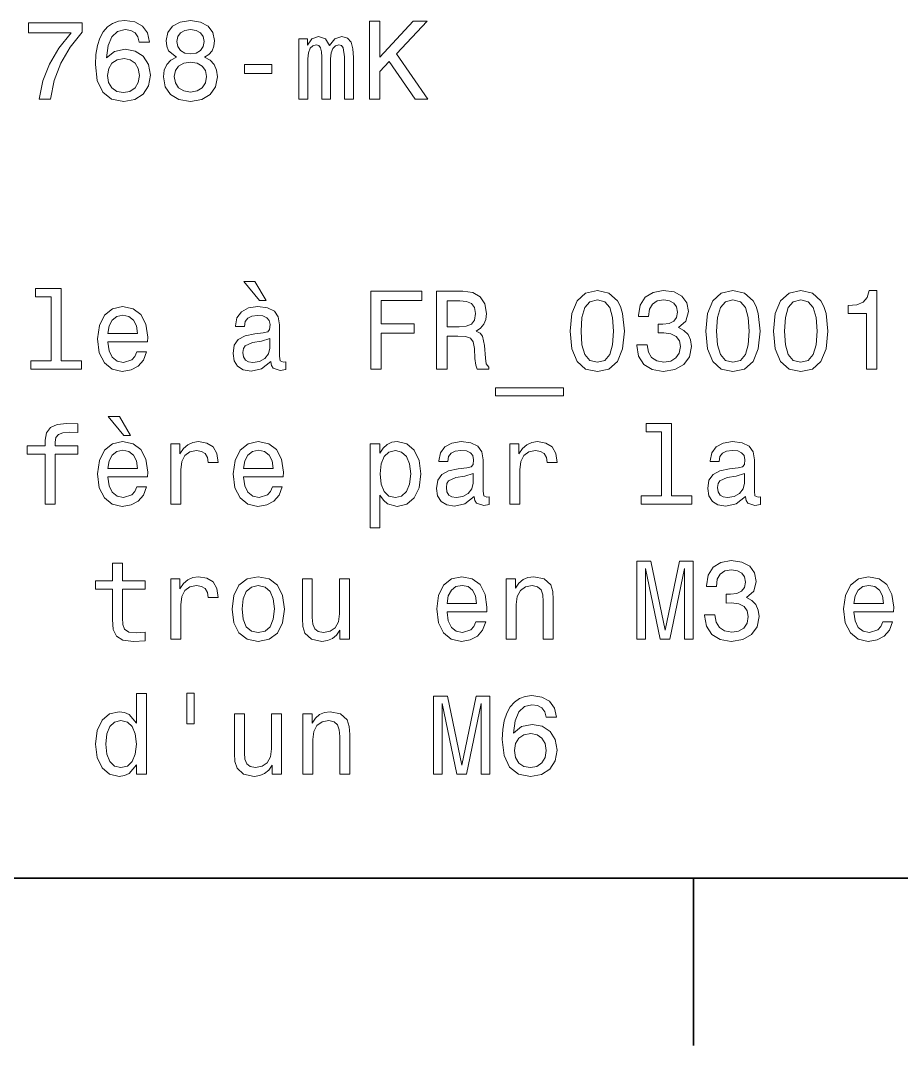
# Model space of a CAD drawing. Extents: x 0 to 297, y 0 to 210.
# Drawn here: x 44.17 to 83.61, y 2.5 to 48.41 of the extents above; entities that cross this region are included whole.
import ezdxf

# ---------------------------------------------------------------- set-up
doc = ezdxf.new("R2010")
doc.units = 0

msp = doc.modelspace()

# ---------------------------------------------------------------- linework, layer by layer
at = {"color": 7, "lineweight": 35}
msp.add_line((10, 10), (287, 10), dxfattribs=at)
at = {"color": 7, "lineweight": 35, "ltscale": 0.1875}
msp.add_line((74.300003, 10), (74.300003, 2.5), dxfattribs=at)
at = {"color": 7, "lineweight": 13}
for points in [[(45.00703, 44.880249), (45.516399, 44.880249), (45.682823, 45.712383), (45.97533, 46.48904), (46.388878, 47.21022), (46.928501, 47.886013), (46.928501, 48.3046), (44.527924, 48.3046), (44.527924, 47.845665), (46.444351, 47.845665), (45.889595, 47.164833), (45.471008, 46.453735), (45.178501, 45.69725)], [(49.954437, 47.437164), (49.858616, 47.845665), (49.636715, 48.148262), (49.293774, 48.339905), (48.849972, 48.405464), (48.552422, 48.370163), (48.295216, 48.274342), (48.068272, 48.118), (47.876629, 47.896099), (47.72533, 47.618721), (47.61438, 47.280827), (47.543774, 46.882412), (47.523602, 46.433563), (47.604294, 45.717426), (47.85141, 45.197971), (48.249828, 44.885292), (48.794495, 44.779385), (49.283688, 44.870163), (49.656887, 45.107193), (49.89896, 45.480392), (49.984695, 45.954456), (49.89896, 46.433563), (49.666973, 46.80172), (49.308903, 47.033707), (48.865101, 47.114399), (48.385994, 47.013535), (48.027924, 46.72607), (48.103573, 47.280827), (48.264957, 47.679241), (48.512074, 47.916271), (48.855015, 47.996964), (49.107174, 47.956619), (49.298817, 47.850712), (49.4249, 47.674198), (49.490459, 47.437164)], [(51.154724, 46.766415), (50.897522, 46.625206), (50.721008, 46.42852), (50.610058, 46.1814), (50.574753, 45.88385), (50.655445, 45.435005), (50.887432, 45.087021), (51.265675, 44.86512), (51.780087, 44.779385), (52.289452, 44.86512), (52.667694, 45.087021), (52.899681, 45.435005), (52.985416, 45.88385), (52.945072, 46.1814), (52.839165, 46.42852), (52.657608, 46.625206), (52.405445, 46.766415), (52.607174, 46.887455), (52.748386, 47.053879), (52.834118, 47.255608), (52.86438, 47.502728), (52.783688, 47.860798), (52.571873, 48.148262), (52.228931, 48.334862), (51.780087, 48.405464), (51.326195, 48.334862), (50.983253, 48.148262), (50.766396, 47.860798), (50.690746, 47.502728), (50.715965, 47.255608), (50.801701, 47.053879)], [(59.79377, 44.880249), (60.257748, 44.880249), (60.257748, 46.125927), (60.671291, 46.569729), (61.846363, 44.880249), (62.411205, 44.880249), (60.999104, 46.907627), (62.370861, 48.380249), (61.755589, 48.380249), (60.257748, 46.761372), (60.257748, 48.380249), (59.79377, 48.380249)], [(51.169853, 47.462383), (51.210201, 47.684284), (51.331238, 47.855755), (51.522881, 47.961662), (51.780087, 48.002007), (52.032246, 47.961662), (52.223888, 47.855755), (52.344925, 47.684284), (52.390316, 47.462383), (52.344925, 47.235435), (52.223888, 47.058922), (52.032246, 46.942928), (51.780087, 46.907627), (51.522881, 46.947971), (51.331238, 47.058922), (51.210201, 47.235435)], [(56.631668, 44.880249), (57.040169, 44.880249), (57.040169, 46.690769), (57.065388, 46.9631), (57.141033, 47.159786), (57.257027, 47.275784), (57.408325, 47.321171), (57.529362, 47.280827), (57.610054, 47.179962), (57.650402, 47.008492), (57.665531, 46.781548), (57.665531, 44.880249), (58.048817, 44.880249), (58.048817, 46.690769), (58.074032, 46.958057), (58.149681, 47.154743), (58.270718, 47.275784), (58.422012, 47.321171), (58.543053, 47.280827), (58.623745, 47.179962), (58.674175, 46.781548), (58.674175, 44.880249), (59.082676, 44.880249), (59.082676, 46.751286), (59.057461, 47.139614), (58.976768, 47.437164), (58.815388, 47.618721), (58.553139, 47.684284), (58.245502, 47.58342), (58.008469, 47.290913), (57.821869, 47.578377), (57.50919, 47.684284), (57.221725, 47.58342), (57.02504, 47.300999), (57.02504, 47.588463), (56.631668, 47.588463)], [(49.495502, 45.949413), (49.440029, 45.631691), (49.298817, 45.389614), (49.071873, 45.228233), (48.789452, 45.177799), (48.491901, 45.228233), (48.264957, 45.384571), (48.118702, 45.626648), (48.073315, 45.94437), (48.123745, 46.25705), (48.264957, 46.494083), (48.496944, 46.645378), (48.809624, 46.700855), (49.081959, 46.645378), (49.298817, 46.499126), (49.440029, 46.262093)], [(51.058903, 45.893936), (51.104294, 46.161228), (51.250546, 46.362957), (51.477493, 46.494083), (51.780087, 46.539471), (52.077637, 46.494083), (52.304581, 46.362957), (52.450836, 46.161228), (52.501266, 45.893936), (52.450836, 45.606472), (52.304581, 45.389614), (52.077637, 45.248405), (51.780087, 45.203014), (51.477493, 45.248405), (51.250546, 45.389614), (51.104294, 45.606472)], [(54.205875, 46.035149), (55.426338, 46.035149), (55.426338, 46.433563), (54.205875, 46.433563)], [(45.546658, 36.034424), (45.546658, 33.159786), (44.633835, 33.159786), (44.633835, 32.786587), (46.898243, 32.786587), (46.898243, 33.159786), (45.990463, 33.159786), (45.990463, 36.407623), (44.850693, 36.407623), (44.850693, 36.034424)], [(55.174175, 35.862957), (54.669853, 36.720303), (54.175617, 36.720303), (54.876625, 35.862957)], [(59.85429, 32.786587), (60.323311, 32.786587), (60.323311, 34.395378), (61.795933, 34.395378), (61.795933, 34.813965), (60.323311, 34.813965), (60.323311, 35.862957), (62.133827, 35.862957), (62.133827, 36.286587), (59.85429, 36.286587)], [(62.799534, 32.786587), (63.268555, 32.786587), (63.268555, 34.264252), (63.747662, 34.264252), (64.100685, 34.249123), (64.322586, 34.178516), (64.443626, 34.012093), (64.494057, 33.714542), (64.519272, 33.260651), (64.54953, 32.9631), (64.610054, 32.786587), (65.139587, 32.786587), (65.139587, 32.882408), (65.023598, 33.023617), (64.983253, 33.285866), (64.947952, 33.850708), (64.862213, 34.269295), (64.746216, 34.400421), (64.564667, 34.496243), (64.766388, 34.622322), (64.907608, 34.798836), (64.998383, 35.020737), (65.028641, 35.288029), (64.958038, 35.711658), (64.756302, 36.029381), (64.423454, 36.221024), (63.969563, 36.286587), (62.799534, 36.286587)], [(68.7808, 34.496243), (68.856445, 33.704453), (69.093475, 33.139614), (69.471725, 32.796673), (69.996216, 32.685722), (70.515671, 32.796673), (70.893913, 33.139614), (71.1259, 33.704453), (71.206589, 34.496243), (71.1259, 35.282986), (71.030075, 35.595665), (70.893913, 35.852871), (70.515671, 36.195808), (69.996216, 36.311802), (69.471725, 36.195808), (69.093475, 35.847824), (68.856445, 35.282986)], [(71.761353, 33.886009), (71.761353, 33.850708), (71.842041, 33.366558), (72.079071, 33.003445), (72.452271, 32.771458), (72.946503, 32.685722), (73.471001, 32.771458), (73.864372, 32.993359), (74.116531, 33.346386), (74.207314, 33.800274), (74.166962, 34.097824), (74.056015, 34.339901), (73.874458, 34.526501), (73.632385, 34.662666), (73.96019, 34.935001), (74.076187, 35.368721), (74.000542, 35.762093), (73.783676, 36.059643), (73.430656, 36.246243), (72.946503, 36.311802), (72.492615, 36.23111), (72.14463, 36.009209), (71.917686, 35.656181), (71.842041, 35.187164), (71.842041, 35.151859), (72.290886, 35.151859), (72.33123, 35.474628), (72.462357, 35.706615), (72.674171, 35.847824), (72.971725, 35.898258), (73.233971, 35.857914), (73.425613, 35.752007), (73.541611, 35.580536), (73.58699, 35.348545), (73.541611, 35.101429), (73.42057, 34.935001), (73.208755, 34.834137), (72.921288, 34.803879), (72.724602, 34.808922), (72.724602, 34.410507), (72.971725, 34.420593), (73.289444, 34.375202), (73.526474, 34.254166), (73.667686, 34.05748), (73.718124, 33.800274), (73.662643, 33.507767), (73.516388, 33.290909), (73.284401, 33.154743), (72.976761, 33.109352), (72.659042, 33.159786), (72.427048, 33.311081), (72.2808, 33.553158), (72.225327, 33.886009)], [(74.852844, 34.496243), (74.92849, 33.704453), (75.165527, 33.139614), (75.54377, 32.796673), (76.06826, 32.685722), (76.587715, 32.796673), (76.965958, 33.139614), (77.197945, 33.704453), (77.278641, 34.496243), (77.197945, 35.282986), (77.102127, 35.595665), (76.965958, 35.852871), (76.587715, 36.195808), (76.06826, 36.311802), (75.54377, 36.195808), (75.165527, 35.847824), (74.92849, 35.282986)], [(77.88887, 34.496243), (77.964516, 33.704453), (78.201546, 33.139614), (78.579788, 32.796673), (79.104286, 32.685722), (79.623734, 32.796673), (80.001976, 33.139614), (80.233971, 33.704453), (80.314659, 34.496243), (80.233971, 35.282986), (80.138145, 35.595665), (80.001976, 35.852871), (79.623734, 36.195808), (79.104286, 36.311802), (78.579788, 36.195808), (78.201546, 35.847824), (77.964516, 35.282986)], [(82.04953, 32.786587), (82.508469, 32.786587), (82.508469, 36.311802), (82.165527, 36.311802), (82.074745, 36.004166), (81.893196, 35.797394), (81.615814, 35.676357), (81.232529, 35.636009), (81.232529, 35.277943), (82.04953, 35.277943)], [(63.83844, 35.857914), (64.146072, 35.827652), (64.36293, 35.731831), (64.4991, 35.555321), (64.544495, 35.277943), (64.494057, 34.985435), (64.357895, 34.808922), (64.1259, 34.718143), (63.808178, 34.692928), (63.268555, 34.692928), (63.268555, 35.857914)], [(69.264954, 34.496243), (69.305298, 35.106472), (69.431381, 35.545231), (69.658325, 35.802437), (69.996216, 35.893215), (70.329071, 35.802437), (70.556015, 35.545231), (70.682098, 35.106472), (70.722443, 34.496243), (70.682098, 33.880966), (70.556015, 33.442207), (70.329071, 33.185001), (69.996216, 33.099266), (69.658325, 33.185001), (69.431381, 33.442207), (69.305298, 33.880966)], [(75.336998, 34.496243), (75.377342, 35.106472), (75.503418, 35.545231), (75.73037, 35.802437), (76.06826, 35.893215), (76.401115, 35.802437), (76.628059, 35.545231), (76.754143, 35.106472), (76.794487, 34.496243), (76.754143, 33.880966), (76.628059, 33.442207), (76.401115, 33.185001), (76.06826, 33.099266), (75.73037, 33.185001), (75.503418, 33.442207), (75.377342, 33.880966)], [(78.373016, 34.496243), (78.413361, 35.106472), (78.539444, 35.545231), (78.766388, 35.802437), (79.104286, 35.893215), (79.437141, 35.802437), (79.664085, 35.545231), (79.790161, 35.106472), (79.830513, 34.496243), (79.790161, 33.880966), (79.664085, 33.442207), (79.437141, 33.185001), (79.104286, 33.099266), (78.766388, 33.185001), (78.539444, 33.442207), (78.413361, 33.880966)], [(48.088444, 34.012093), (49.863659, 34.012093), (49.868702, 34.218864), (49.78801, 34.798836), (49.566109, 35.232552), (49.213081, 35.494801), (48.744064, 35.590622), (48.28513, 35.489758), (47.932102, 35.207336), (47.705158, 34.748402), (47.624466, 34.143215), (47.700115, 33.5229), (47.927059, 33.069008), (48.275043, 32.786587), (48.728931, 32.690765), (49.122307, 32.756329), (49.445072, 32.927795), (49.682102, 33.20013), (49.818272, 33.563244), (49.379509, 33.563244), (49.288731, 33.361515), (49.157608, 33.210217), (48.784409, 33.08918), (48.496944, 33.144657), (48.280087, 33.321167), (48.138874, 33.608631), (48.088444, 33.99696)], [(55.380947, 33.139614), (55.380947, 33.124481), (55.406166, 32.953014), (55.481812, 32.831974), (55.799538, 32.736153), (56.046654, 32.776501), (56.046654, 33.119438), (55.940746, 33.104309), (55.799538, 33.169872), (55.774319, 33.371601), (55.774319, 34.773617), (55.713802, 35.131687), (55.537289, 35.38385), (55.229652, 35.535145), (54.795933, 35.590622), (54.372303, 35.530102), (54.059624, 35.358631), (53.862938, 35.091343), (53.797375, 34.738316), (53.797375, 34.708057), (54.195789, 34.708057), (54.231094, 34.919872), (54.342045, 35.071167), (54.523602, 35.161945), (54.780804, 35.19725), (55.027924, 35.172035), (55.204437, 35.096386), (55.310345, 34.96526), (55.345646, 34.783707), (55.325474, 34.571888), (55.244781, 34.465981), (55.043053, 34.41555), (54.66481, 34.375202), (54.231094, 34.284424), (53.923454, 34.123043), (53.741901, 33.87088), (53.686424, 33.497681), (53.736858, 33.164829), (53.893196, 32.917709), (54.145359, 32.761372), (54.49334, 32.705894), (54.96236, 32.811802)], [(48.088444, 34.385288), (48.143917, 34.733273), (48.280087, 34.990479), (48.486858, 35.146816), (48.759193, 35.202293), (49.026485, 35.146816), (49.233257, 34.990479), (49.359337, 34.733273), (49.404724, 34.385288)], [(55.330517, 33.734715), (55.269997, 33.472466), (55.108616, 33.270737), (54.866539, 33.139614), (54.568989, 33.094223), (54.377346, 33.119438), (54.24118, 33.20013), (54.155445, 33.341343), (54.13023, 33.538029), (54.150402, 33.714542), (54.231094, 33.840622), (54.55386, 33.981831), (54.96236, 34.042351), (55.330517, 34.163387)], [(65.442184, 31.949411), (65.442184, 31.596386), (68.47821, 31.596386), (68.47821, 31.949411)], [(45.279366, 28.978951), (45.279366, 26.739758), (45.723171, 26.739758), (45.723171, 28.978951), (46.731815, 28.978951), (46.731815, 29.357193), (45.723171, 29.357193), (45.723171, 29.523619), (45.758472, 29.725348), (45.874466, 29.861515), (46.071152, 29.942207), (46.353573, 29.972466), (46.731815, 29.952293), (46.731815, 30.335579), (46.252708, 30.360794), (45.818993, 30.315407), (45.516399, 30.179239), (45.334843, 29.942207), (45.279366, 29.604311), (45.279366, 29.357193), (44.467407, 29.357193), (44.467407, 28.978951)], [(49.102131, 29.816126), (48.597809, 30.673475), (48.103573, 30.673475), (48.804581, 29.816126)], [(72.870857, 29.987597), (72.870857, 27.112957), (71.958038, 27.112957), (71.958038, 26.739758), (74.222443, 26.739758), (74.222443, 27.112957), (73.314667, 27.112957), (73.314667, 30.360794), (72.174896, 30.360794), (72.174896, 29.987597)], [(48.088444, 27.965261), (49.863659, 27.965261), (49.868702, 28.172033), (49.78801, 28.752005), (49.566109, 29.185722), (49.213081, 29.447971), (48.744064, 29.543793), (48.28513, 29.442928), (47.932102, 29.160507), (47.705158, 28.701572), (47.624466, 28.096386), (47.700115, 27.476068), (47.927059, 27.022179), (48.275043, 26.739758), (48.728931, 26.643936), (49.122307, 26.709497), (49.445072, 26.880968), (49.682102, 27.153303), (49.818272, 27.516415), (49.379509, 27.516415), (49.288731, 27.314686), (49.157608, 27.163389), (48.784409, 27.042351), (48.496944, 27.097826), (48.280087, 27.27434), (48.138874, 27.561804), (48.088444, 27.950132)], [(50.902565, 26.739758), (51.346367, 26.739758), (51.346367, 28.288029), (51.391758, 28.661228), (51.527924, 28.928518), (51.749825, 29.089901), (52.047375, 29.145378), (52.269279, 29.110075), (52.435703, 29.009211), (52.536568, 28.83774), (52.571873, 28.605751), (53.020718, 28.605751), (52.960201, 29.014254), (52.793774, 29.306761), (52.516396, 29.483273), (52.138153, 29.543793), (51.880951, 29.503447), (51.659046, 29.402582), (51.46236, 29.231112), (51.306023, 28.999123), (51.306023, 29.447971), (50.902565, 29.447971)], [(54.160488, 27.965261), (55.935703, 27.965261), (55.940746, 28.172033), (55.860054, 28.752005), (55.638153, 29.185722), (55.285126, 29.447971), (54.816109, 29.543793), (54.357174, 29.442928), (54.004147, 29.160507), (53.777203, 28.701572), (53.69651, 28.096386), (53.77216, 27.476068), (53.999104, 27.022179), (54.347088, 26.739758), (54.800976, 26.643936), (55.194351, 26.709497), (55.517117, 26.880968), (55.754147, 27.153303), (55.890316, 27.516415), (55.451553, 27.516415), (55.360775, 27.314686), (55.229652, 27.163389), (54.856453, 27.042351), (54.568989, 27.097826), (54.352131, 27.27434), (54.210918, 27.561804), (54.160488, 27.950132)], [(60.262791, 29.029383), (60.262791, 29.447971), (59.818989, 29.447971), (59.818989, 25.690765), (60.262791, 25.690765), (60.262791, 27.153303), (60.419132, 26.916271), (60.595646, 26.75993), (61.039448, 26.643936), (61.463081, 26.739758), (61.795933, 27.027222), (62.012791, 27.481112), (62.093483, 28.096386), (62.012791, 28.706615), (61.795933, 29.160507), (61.463081, 29.442928), (61.039448, 29.543793), (60.797375, 29.513533), (60.590603, 29.417711), (60.414089, 29.256329)], [(64.489014, 27.092783), (64.489014, 27.077654), (64.514236, 26.906183), (64.589874, 26.785147), (64.907608, 26.689325), (65.154724, 26.729671), (65.154724, 27.072611), (65.048813, 27.057482), (64.907608, 27.123043), (64.882385, 27.324772), (64.882385, 28.726789), (64.821869, 29.084858), (64.645355, 29.337019), (64.337723, 29.488316), (63.903999, 29.543793), (63.48037, 29.483273), (63.16769, 29.311804), (62.971004, 29.044512), (62.905441, 28.691486), (62.905441, 28.661228), (63.303856, 28.661228), (63.339161, 28.873043), (63.450111, 29.02434), (63.631668, 29.115118), (63.88887, 29.150421), (64.135986, 29.125204), (64.3125, 29.049557), (64.418411, 28.918432), (64.453712, 28.736876), (64.43354, 28.525061), (64.352844, 28.419153), (64.151123, 28.368721), (63.772877, 28.328375), (63.339161, 28.237597), (63.031521, 28.076214), (62.849968, 27.824051), (62.794491, 27.450853), (62.844925, 27.118), (63.001263, 26.870882), (63.253426, 26.71454), (63.601406, 26.659065), (64.070427, 26.764975)], [(66.082672, 26.739758), (66.526474, 26.739758), (66.526474, 28.288029), (66.571869, 28.661228), (66.708038, 28.928518), (66.929932, 29.089901), (67.227486, 29.145378), (67.449387, 29.110075), (67.615814, 29.009211), (67.716675, 28.83774), (67.751984, 28.605751), (68.200829, 28.605751), (68.140312, 29.014254), (67.973885, 29.306761), (67.696503, 29.483273), (67.318268, 29.543793), (67.061066, 29.503447), (66.839157, 29.402582), (66.642471, 29.231112), (66.48613, 28.999123), (66.48613, 29.447971), (66.082672, 29.447971)], [(76.633102, 27.092783), (76.633102, 27.077654), (76.658318, 26.906183), (76.733971, 26.785147), (77.051689, 26.689325), (77.298813, 26.729671), (77.298813, 27.072611), (77.192902, 27.057482), (77.051689, 27.123043), (77.026474, 27.324772), (77.026474, 28.726789), (76.965958, 29.084858), (76.789444, 29.337019), (76.481804, 29.488316), (76.048088, 29.543793), (75.624458, 29.483273), (75.311775, 29.311804), (75.115089, 29.044512), (75.04953, 28.691486), (75.04953, 28.661228), (75.447945, 28.661228), (75.483246, 28.873043), (75.5942, 29.02434), (75.775757, 29.115118), (76.032959, 29.150421), (76.280075, 29.125204), (76.456589, 29.049557), (76.5625, 28.918432), (76.597801, 28.736876), (76.577629, 28.525061), (76.496941, 28.419153), (76.295204, 28.368721), (75.916969, 28.328375), (75.483246, 28.237597), (75.175613, 28.076214), (74.994057, 27.824051), (74.938576, 27.450853), (74.989014, 27.118), (75.145355, 26.870882), (75.397514, 26.71454), (75.745499, 26.659065), (76.214516, 26.764975)], [(48.088444, 28.338461), (48.143917, 28.686443), (48.280087, 28.943647), (48.486858, 29.099987), (48.759193, 29.155464), (49.026485, 29.099987), (49.233257, 28.943647), (49.359337, 28.686443), (49.404724, 28.338461)], [(54.160488, 28.338461), (54.215961, 28.686443), (54.352131, 28.943647), (54.558903, 29.099987), (54.831238, 29.155464), (55.09853, 29.099987), (55.305302, 28.943647), (55.431381, 28.686443), (55.476768, 28.338461)], [(60.963799, 27.042351), (60.666248, 27.107914), (60.44939, 27.309643), (60.313225, 27.637451), (60.267834, 28.096386), (60.313225, 28.550276), (60.44939, 28.878086), (60.666248, 29.074772), (60.963799, 29.145378), (61.236134, 29.074772), (61.452991, 28.873043), (61.589161, 28.545233), (61.639591, 28.096386), (61.589161, 27.642496), (61.452991, 27.309643), (61.236134, 27.107914)], [(64.438583, 27.687885), (64.378067, 27.425636), (64.216682, 27.223907), (63.974606, 27.092783), (63.677055, 27.047394), (63.485413, 27.072611), (63.349247, 27.153303), (63.263512, 27.294512), (63.238297, 27.491198), (63.258469, 27.667711), (63.339161, 27.793793), (63.661926, 27.935003), (64.070427, 27.995522), (64.438583, 28.116558)], [(76.582672, 27.687885), (76.522156, 27.425636), (76.360771, 27.223907), (76.118698, 27.092783), (75.821144, 27.047394), (75.629501, 27.072611), (75.493332, 27.153303), (75.4076, 27.294512), (75.382385, 27.491198), (75.402557, 27.667711), (75.483246, 27.793793), (75.806015, 27.935003), (76.214516, 27.995522), (76.582672, 28.116558)], [(48.295216, 22.932121), (48.295216, 21.575493), (48.325474, 21.136732), (48.466686, 20.834139), (48.749107, 20.657625), (49.228214, 20.597107), (49.752708, 20.622324), (49.752708, 21.005608), (49.369423, 20.975349), (49.021439, 21.015696), (48.834843, 21.141775), (48.75415, 21.353592), (48.739021, 21.651142), (48.739021, 22.932121), (49.752708, 22.932121), (49.752708, 23.310364), (48.739021, 23.310364), (48.739021, 24.10215), (48.295216, 24.10215), (48.295216, 23.310364), (47.528645, 23.310364), (47.528645, 22.932121)], [(71.771439, 20.692928), (72.15976, 20.692928), (72.15976, 23.870161), (72.815384, 20.692928), (73.2491, 20.692928), (73.899673, 23.870161), (73.899673, 20.692928), (74.293045, 20.692928), (74.293045, 24.192928), (73.677773, 24.192928), (73.032242, 21.106474), (72.391754, 24.192928), (71.771439, 24.192928)], [(74.797371, 21.792353), (74.797371, 21.75705), (74.878059, 21.2729), (75.115089, 20.909786), (75.488289, 20.677799), (75.982529, 20.592064), (76.507027, 20.677799), (76.900398, 20.8997), (77.152557, 21.252728), (77.243332, 21.706617), (77.202988, 22.004168), (77.092041, 22.246243), (76.910484, 22.432842), (76.668404, 22.56901), (76.996216, 22.841343), (77.112213, 23.275061), (77.03656, 23.668432), (76.819702, 23.965982), (76.466675, 24.152582), (75.982529, 24.218143), (75.528641, 24.137453), (75.180656, 23.91555), (74.953712, 23.562525), (74.878059, 23.093504), (74.878059, 23.058203), (75.326904, 23.058203), (75.367256, 23.380968), (75.498375, 23.612957), (75.71019, 23.754168), (76.007744, 23.8046), (76.269989, 23.764254), (76.461632, 23.658346), (76.577629, 23.486877), (76.623016, 23.254889), (76.577629, 23.007771), (76.456589, 22.841343), (76.244774, 22.740479), (75.957314, 22.71022), (75.760628, 22.715263), (75.760628, 22.316847), (76.007744, 22.326935), (76.32547, 22.281546), (76.5625, 22.160507), (76.703712, 21.963821), (76.754143, 21.706617), (76.698669, 21.41411), (76.552414, 21.19725), (76.320427, 21.061085), (76.012787, 21.015696), (75.695061, 21.066128), (75.463074, 21.217424), (75.316818, 21.459499), (75.261345, 21.792353)], [(50.902565, 20.692928), (51.346367, 20.692928), (51.346367, 22.241199), (51.391758, 22.614399), (51.527924, 22.881689), (51.749825, 23.043072), (52.047375, 23.098549), (52.269279, 23.063246), (52.435703, 22.962381), (52.536568, 22.790911), (52.571873, 22.558922), (53.020718, 22.558922), (52.960201, 22.967424), (52.793774, 23.259932), (52.516396, 23.436443), (52.138153, 23.496964), (51.880951, 23.456617), (51.659046, 23.355753), (51.46236, 23.184282), (51.306023, 22.952293), (51.306023, 23.401142), (50.902565, 23.401142)], [(53.641037, 22.044514), (53.721725, 21.429239), (53.953716, 20.975349), (54.321873, 20.692928), (54.816109, 20.597107), (55.305302, 20.692928), (55.673454, 20.970306), (55.905445, 21.424196), (55.99118, 22.044514), (55.905445, 22.659786), (55.673454, 23.118721), (55.305302, 23.396099), (54.816109, 23.496964), (54.321873, 23.396099), (53.953716, 23.113678), (53.721725, 22.659786)], [(63.268555, 21.918432), (65.04377, 21.918432), (65.048813, 22.125204), (64.968124, 22.705175), (64.746216, 23.138893), (64.393188, 23.401142), (63.924175, 23.496964), (63.46524, 23.396099), (63.112213, 23.113678), (62.885269, 22.654743), (62.804577, 22.049557), (62.880226, 21.429239), (63.10717, 20.975349), (63.455154, 20.692928), (63.909042, 20.597107), (64.302414, 20.662668), (64.625183, 20.834139), (64.862213, 21.106474), (64.998383, 21.469585), (64.559616, 21.469585), (64.468842, 21.267857), (64.337723, 21.11656), (63.96452, 20.995522), (63.677055, 21.050997), (63.460197, 21.22751), (63.318985, 21.514975), (63.268555, 21.903303)], [(65.916245, 20.692928), (66.360046, 20.692928), (66.360046, 22.256329), (66.405441, 22.614399), (66.551697, 22.876646), (66.778641, 23.038029), (67.081238, 23.098549), (67.323303, 23.048115), (67.474609, 22.911949), (67.550255, 22.685003), (67.57547, 22.38241), (67.57547, 20.692928), (68.019272, 20.692928), (68.019272, 22.473188), (67.9991, 22.831257), (67.908325, 23.128807), (67.610771, 23.401142), (67.146797, 23.496964), (66.889587, 23.46166), (66.672729, 23.365839), (66.48613, 23.204456), (66.339874, 22.987597), (66.339874, 23.401142), (65.916245, 23.401142)], [(81.484688, 21.918432), (83.259911, 21.918432), (83.264954, 22.125204), (83.184258, 22.705175), (82.962357, 23.138893), (82.609329, 23.401142), (82.140312, 23.496964), (81.681374, 23.396099), (81.328354, 23.113678), (81.101402, 22.654743), (81.020714, 22.049557), (81.096359, 21.429239), (81.323311, 20.975349), (81.671288, 20.692928), (82.125183, 20.597107), (82.518555, 20.662668), (82.841316, 20.834139), (83.078354, 21.106474), (83.214516, 21.469585), (82.775757, 21.469585), (82.684982, 21.267857), (82.553856, 21.11656), (82.180656, 20.995522), (81.893196, 21.050997), (81.676331, 21.22751), (81.535126, 21.514975), (81.484688, 21.903303)], [(54.094925, 22.049557), (54.140316, 22.503447), (54.281525, 22.831257), (54.508469, 23.032986), (54.816109, 23.103592), (55.118702, 23.032986), (55.345646, 22.8363), (55.486858, 22.503447), (55.537289, 22.049557), (55.486858, 21.590622), (55.345646, 21.257771), (55.118702, 21.05604), (54.816109, 20.990479), (54.508469, 21.05604), (54.281525, 21.257771), (54.140316, 21.590622)], [(58.896076, 23.401142), (58.452274, 23.401142), (58.452274, 21.837742), (58.40184, 21.474628), (58.255589, 21.212381), (58.028641, 21.050997), (57.731091, 21.000565), (57.494061, 21.040911), (57.342762, 21.161949), (57.257027, 21.368721), (57.236855, 21.661228), (57.236855, 23.401142), (56.793053, 23.401142), (56.793053, 21.620882), (56.808182, 21.262814), (56.904003, 20.965263), (57.19651, 20.692928), (57.665531, 20.597107), (57.91769, 20.63241), (58.134552, 20.723188), (58.321148, 20.879528), (58.472446, 21.106474), (58.472446, 20.692928), (58.896076, 20.692928)], [(63.268555, 22.291632), (63.324028, 22.639614), (63.460197, 22.896818), (63.666969, 23.053158), (63.939304, 23.108635), (64.206596, 23.053158), (64.413368, 22.896818), (64.539444, 22.639614), (64.584839, 22.291632)], [(81.484688, 22.291632), (81.540169, 22.639614), (81.676331, 22.896818), (81.883102, 23.053158), (82.155441, 23.108635), (82.422729, 23.053158), (82.629501, 22.896818), (82.755585, 22.639614), (82.800972, 22.291632)], [(49.36438, 15.064687), (49.36438, 14.646099), (49.808186, 14.646099), (49.808186, 18.267136), (49.369423, 18.267136), (49.369423, 16.940767), (49.031528, 17.324053), (48.824753, 17.414831), (48.587723, 17.450134), (48.15905, 17.34927), (47.826195, 17.066849), (47.609337, 16.612957), (47.533688, 16.002728), (47.609337, 15.392497), (47.826195, 14.933563), (48.15905, 14.646099), (48.587723, 14.550278), (48.824753, 14.585581), (49.036572, 14.676358)], [(51.613659, 18.272181), (51.613659, 16.900421), (51.951553, 16.900421), (51.951553, 18.272181)], [(62.663368, 14.646099), (63.051697, 14.646099), (63.051697, 17.823332), (63.707314, 14.646099), (64.141037, 14.646099), (64.791611, 17.823332), (64.791611, 14.646099), (65.184982, 14.646099), (65.184982, 18.146099), (64.569702, 18.146099), (63.924175, 15.059644), (63.283684, 18.146099), (62.663368, 18.146099)], [(68.17057, 17.203016), (68.074753, 17.611517), (67.852844, 17.91411), (67.509903, 18.105753), (67.066101, 18.171314), (66.768555, 18.136013), (66.511353, 18.040192), (66.284409, 17.883852), (66.092758, 17.661949), (65.941467, 17.384571), (65.830513, 17.046675), (65.759903, 16.64826), (65.739731, 16.199413), (65.820427, 15.483274), (66.067543, 14.963822), (66.465958, 14.651142), (67.010628, 14.545235), (67.499817, 14.636013), (67.873016, 14.873044), (68.115097, 15.246243), (68.200829, 15.720306), (68.115097, 16.199413), (67.883102, 16.56757), (67.52504, 16.799557), (67.081238, 16.880249), (66.602127, 16.779385), (66.244057, 16.49192), (66.319702, 17.046675), (66.481094, 17.445091), (66.72821, 17.682121), (67.071152, 17.762814), (67.323303, 17.722467), (67.514954, 17.61656), (67.641037, 17.440048), (67.706589, 17.203016)], [(56.808182, 14.646099), (57.251984, 14.646099), (57.251984, 16.209499), (57.297375, 16.56757), (57.443626, 16.829817), (57.670574, 16.991199), (57.973167, 17.05172), (58.21524, 17.001286), (58.366539, 16.86512), (58.442188, 16.638174), (58.467403, 16.335581), (58.467403, 14.646099), (58.911209, 14.646099), (58.911209, 16.426359), (58.891033, 16.784428), (58.800255, 17.081978), (58.502705, 17.354313), (58.038731, 17.450134), (57.781525, 17.414831), (57.564667, 17.31901), (57.378067, 17.157627), (57.231812, 16.940767), (57.231812, 17.354313), (56.808182, 17.354313)], [(48.663372, 17.05172), (48.955879, 16.981113), (49.17778, 16.784428), (49.308903, 16.456617), (49.359337, 16.002728), (49.308903, 15.543794), (49.17778, 15.215983), (48.955879, 15.014255), (48.663372, 14.948692), (48.385994, 15.014255), (48.174179, 15.215983), (48.032967, 15.548837), (47.987579, 16.002728), (48.032967, 16.451574), (48.174179, 16.779385), (48.385994, 16.981113)], [(55.860054, 17.354313), (55.416252, 17.354313), (55.416252, 15.790912), (55.365818, 15.427799), (55.219566, 15.165551), (54.992619, 15.004169), (54.695068, 14.953736), (54.458038, 14.994081), (54.30674, 15.115119), (54.221004, 15.321892), (54.200832, 15.614399), (54.200832, 17.354313), (53.75703, 17.354313), (53.75703, 15.574053), (53.77216, 15.215983), (53.867981, 14.918433), (54.160488, 14.646099), (54.629509, 14.550278), (54.881668, 14.585581), (55.09853, 14.676358), (55.285126, 14.832699), (55.436424, 15.059644), (55.436424, 14.646099), (55.860054, 14.646099)], [(67.711639, 15.715263), (67.656158, 15.39754), (67.514954, 15.155465), (67.28801, 14.994081), (67.005585, 14.943649), (66.708038, 14.994081), (66.481094, 15.150422), (66.334839, 15.392497), (66.289444, 15.71022), (66.339874, 16.0229), (66.481094, 16.259932), (66.713074, 16.411228), (67.025757, 16.466703), (67.298096, 16.411228), (67.514954, 16.264975), (67.656158, 16.027943)]]:
    msp.add_lwpolyline(points, close=True, dxfattribs=at)

doc.saveas('drawing.dxf')
